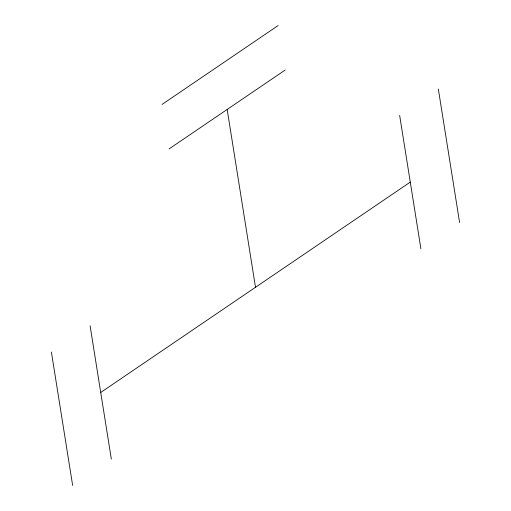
<?xml version="1.0" encoding="UTF-8"?>
<svg xmlns="http://www.w3.org/2000/svg" width="511" height="511" viewBox="0 0 511 511"><rect width="100%" height="100%" fill="white"/><g stroke="black" fill="none" stroke-linecap="round" stroke-linejoin="round"><path stroke-width="0.77" d="M162.038 104.436L278.125 25.55M169.122 148.893L285.208 70.007M100.718 392.467L410.276 182.108M438.349 89.125L459.6 222.502M399.653 115.422L420.904 248.8M227.165 109.45L255.5 287.291M90.096 325.782L111.347 459.159M51.4 352.073L72.651 485.45"/></g></svg>
